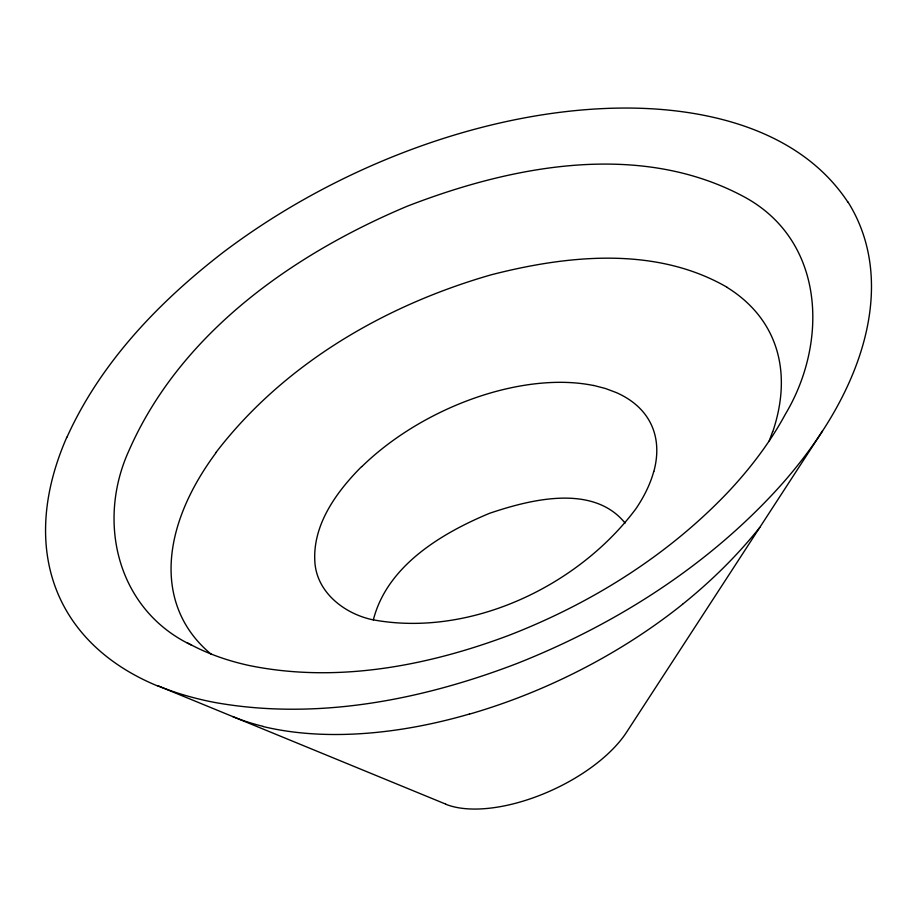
<?xml version="1.0" encoding="UTF-8"?>
<svg xmlns="http://www.w3.org/2000/svg" width="917" height="917" viewBox="0 0 917 917"><rect width="100%" height="100%" fill="white"/><g stroke="black" fill="none" stroke-linecap="round" stroke-linejoin="round"><path stroke-width="1.38" d="M373.334 619.961C386.997 565.881 441.364 533.362 489.518 513.314C530.485 499.467 593.116 483.58 625.119 523.103M772.63 431.632L769.271 440.802M66.941 437.249C100.755 362.353 159.226 301.613 223.668 251.98A447.84 265.219 -26.1 0 1 625.291 108.046C707.007 107.942 799.991 129.698 847.801 202.015M216.114 452.299C284.006 363.82 385.22 305.166 491.374 274.756C567.91 255.098 655.942 246.043 727.204 287.342M759.792 527.413C737.062 555.874 710.893 581.458 682.546 604.292M361.642 466.558C336.436 491.879 312.044 525.212 314.932 562.855C317.225 592.565 344.253 613.404 371.649 619.537C468.908 638.232 577.974 586.685 635.997 508.648A177.955 100.434 -25.9 0 0 653.764 471.43M593.54 385.415L605.38 388.476L616.27 392.568A177.268 100.022 -25.9 0 1 653.867 471.395M445.731 804.117L158.102 685.905A431.231 257.643 -25.9 0 0 214.647 702.445C316.617 720.751 421.763 700.049 517.36 663.358C617.462 623.686 710.893 563.909 782.763 483.133A430.245 256.542 -26.4 0 0 822.492 431.024L626.701 732.03A113.341 53.369 -24.8 0 1 445.616 804.186M186.965 642.576A364.095 216.687 -25.9 0 0 248.816 665.433C336.172 683.44 427.024 666.155 509.393 635.16C590.777 603.524 666.842 556.183 727.353 492.853A366.41 217.891 -26.4 0 0 764.021 448.402A361.848 214.876 -26.4 0 0 785.342 414.243C828.257 342.66 825.208 241.561 745.212 197.419C640.708 140.484 512.821 165.312 407.194 206.233C292.477 254.525 180.454 333.295 129.033 450.419C96.17 522.117 117.445 610.08 191.642 645.19M263.064 726.356A346.947 195.218 -25.6 0 1 232.654 716.544M469.515 713.999A354.959 200.17 -25.7 0 1 262.915 726.493M682.569 604.292A360.404 203.608 -25.7 0 1 469.504 714.114M847.927 201.935A421.809 250.903 -26.6 0 1 822.515 431.024M157.873 686.076A423.551 252.656 -25.8 0 1 66.815 437.237M727.124 287.422A314.955 180.225 -26.1 0 1 772.802 431.598M211.472 654.451A315.803 180.981 -25.6 0 1 216.32 452.345M361.825 466.627A185.085 104.263 -25.8 0 1 593.471 385.507"/></g></svg>
